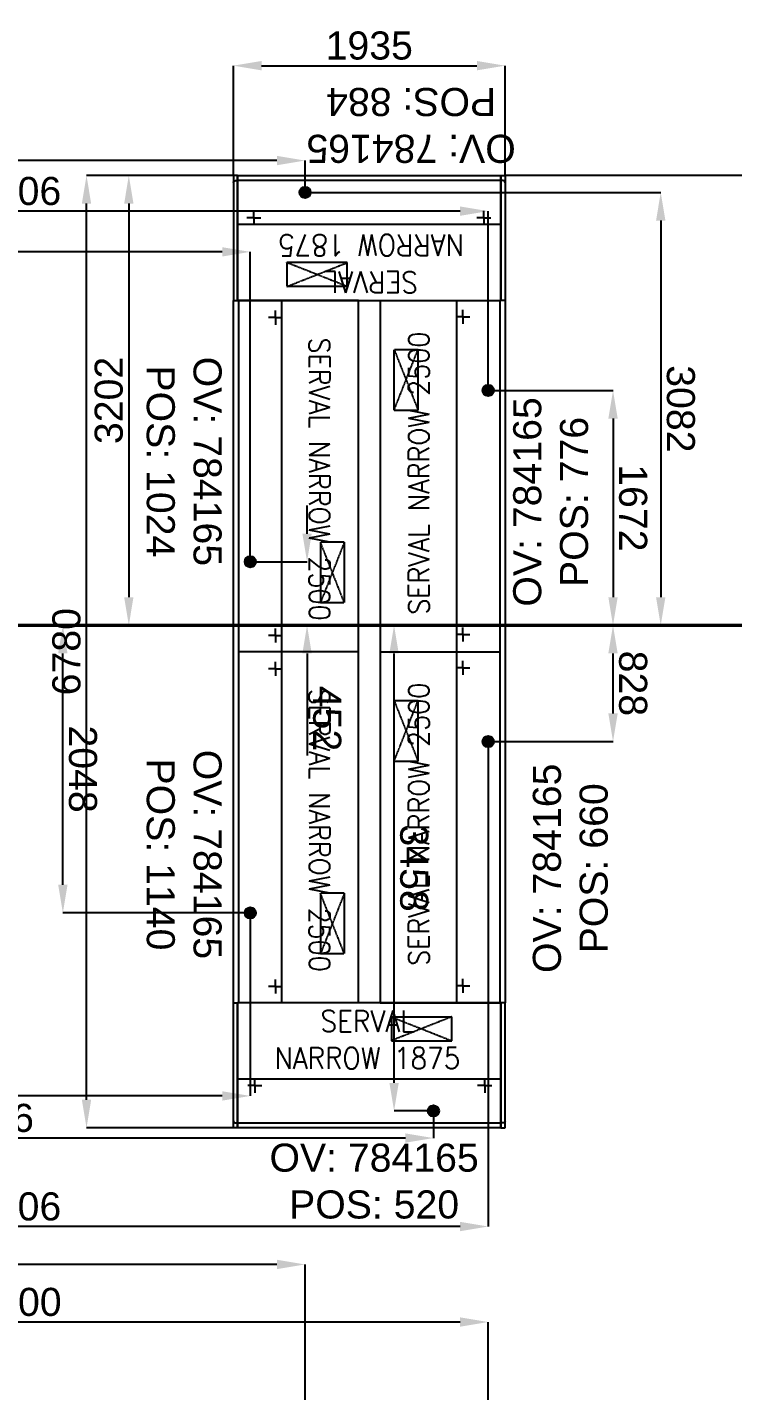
# Model space of a CAD drawing. Header units: millimetres. Extents: x 1478096 to 1808313, y 619971 to 762366.
# Drawn here: x 1543066 to 1548093, y 714381 to 724089 of the extents above; entities that cross this region are included whole.
import ezdxf
from ezdxf.enums import TextEntityAlignment as Align

# ---------------------------------------------------------------- set-up
doc = ezdxf.new("R2010")
doc.units = ezdxf.units.MM
doc.header["$LTSCALE"] = 10
doc.linetypes.add('CENTERX2', pattern=[4, 2.5, -0.5, 0.5, -0.5])
doc.linetypes.add('TRATTEGGIATA2', pattern=[0.375, 0.25, -0.125])
for name, color, linetype in [('COSTAN-CAM-EJES', 251, 'CENTERX2'), ('COSTAN-CAM-NOMENCLATURAS', 7, 'Continuous'), ('COSTAN-EXH-COTAS', 7, 'Continuous'), ('COSTAN-EXH-Desagues', 1, 'Continuous'), ('COSTAN-EXH-NOMENCLATURAS', 7, 'Continuous'), ('DESAGUE AL PISO', 1, 'Continuous'), ('DESAGUE MAQUINA', 3, 'Continuous'), ('GABINETE', 1, 'Continuous'), ('LATERALES', 3, 'Continuous'), ('QUADRO_ELETTRICO', 8, 'Continuous'), ('TESTI20', 3, 'Continuous'), ('ZZZZW-section count', 250, 'Continuous')]:
    doc.layers.add(name, color=color, linetype=linetype)
doc.styles.add('costan', font='ARIAL.TTF')
doc.styles.add('ROMANS20', font='romans.shx', dxfattribs={"width": 0.9, "height": 2})
doc.styles.add('TESTI15', font='romans.shx', dxfattribs={"width": 0.9, "height": 1.5})
doc.dimstyles.new('COSTAN-DESAGUES', dxfattribs={"dimtxt": 200, "dimasz": 200, "dimexe": 0, "dimexo": 0, "dimgap": 40, "dimtad": 1, "dimdec": 0, "dimzin": 0, "dimdsep": 46, "dimtxsty": 'costan', "dimblk1": 'ARCHTICK', "dimblk2": 'ARCHTICK', "dimcen": 0, "dimclrd": 256, "dimclre": 256, "dimclrt": 256, "dimadec": 0, "dimazin": 0, "dimtfac": 1, "dimtdec": 0, "dimtofl": 0, "dimtmove": 0, "dimatfit": 3, "dimfxl": 0, "dimtolj": 1, "dimtzin": 0, "dimarcsym": 0})
doc.dimstyles.new('COSTAN-MM-100', dxfattribs={"dimtxt": 200, "dimasz": 200, "dimexe": 0, "dimexo": 0, "dimgap": 40, "dimtad": 1, "dimdec": 0, "dimzin": 0, "dimdsep": 46, "dimtxsty": 'costan', "dimblk1": 'ARCHTICK', "dimblk2": 'ARCHTICK', "dimcen": 0, "dimclrd": 256, "dimclre": 256, "dimclrt": 256, "dimadec": 0, "dimazin": 0, "dimtfac": 1, "dimtdec": 0, "dimtofl": 0, "dimtmove": 0, "dimatfit": 3, "dimfxl": 0, "dimtolj": 1, "dimtzin": 0, "dimarcsym": 0})

# ---------------------------------------------------------------- blocks, each defined once
blk = doc.blocks.new('lat')
at = {"layer": 'GABINETE'}
blk.add_line((-55699.1, -17217.1), (-55699.1, -16362.1), dxfattribs=at)
at = {"layer": 'LATERALES'}
for p in [(-55699.1, -16327.1), (-55669.1, -17217.1)]:
    blk.add_line(p, (-55699.1, -17217.1), dxfattribs=at)
at = {"layer": 'LATERALES', "color": 3, "linetype": 'ByBlock'}
for p, q in [((-55699.1, -16327.1), (-55699.1, -17217.1)), ((-55699.1, -16327.1), (-55669.1, -16327.1)), ((-55684.1, -16362.1), (-55699.1, -16362.1)), ((-55669.1, -16327.1), (-55669.1, -17217.1)), ((-55669.1, -16327.1), (-55669.1, -17217.1)), ((-55669.1, -16327.1), (-55669.1, -17217.1))]:
    blk.add_line(p, q, dxfattribs=at)
at = {"layer": 'LATERALES', "color": 1}
for p, q in [((-55699.1, -17217.1), (-55699.1, -16362.1)), ((-55699.1, -17217.1), (-55699.1, -16362.1)), ((-55699.1, -17217.1), (-55699.1, -16362.1)), ((-55699.1, -16377.1), (-55699.1, -17217.1))]:
    blk.add_line(p, q, dxfattribs=at)
at = {"layer": 'LATERALES', "color": 3}
blk.add_line((-55669.1, -16327.1), (-55669.1, -17217.1), dxfattribs=at)
at = {"layer": 'LATERALES', "color": 1, "linetype": 'ByBlock'}
blk.add_line((-55669.1, -16327.1), (-55669.1, -16377.1), dxfattribs=at)
at = {"layer": 'LATERALES', "color": 3, "linetype": 'ByBlock'}
blk.add_arc((-55685, -16377.9), 15.8, 2.96352, 87.03648, dxfattribs=at)
blk = doc.blocks.new('POSICION DE DESAGUE')
for p, q in [((-40, 0), (40, 0)), ((0, 40), (0, -40))]:
    blk.add_line(p, q)
blk = doc.blocks.new('SE_TL1_N_187')
at = {"layer": 'DESAGUE MAQUINA'}
for p, q in [((121.7, -590), (121.7, -540)), ((2385, -590), (2385, -540)), ((121.7, -590), (71.7, -590)), ((121.7, -590), (121.7, -640)), ((121.7, -590), (171.7, -590)), ((2385, -590), (2335, -590)), ((2385, -590), (2385, -640)), ((2385, -590), (2435, -590))]:
    blk.add_line(p, q, dxfattribs=at)
at = {"layer": 'GABINETE'}
for p, q in [((2500, 0), (0, 0)), ((0, 0), (0, -855)), ((2500, -545), (0, -545)), ((0, -855), (2500, -855))]:
    blk.add_line(p, q, dxfattribs=at)
at = {"layer": 'GABINETE', "color": 3, "linetype": 'ByBlock'}
blk.add_line((2500, -890), (0, -890), dxfattribs=at)
blk.add_line((2500, -890), (0, -890), dxfattribs=at)
at = {"layer": 'QUADRO_ELETTRICO', "linetype": 'TRATTEGGIATA2'}
for p, q in [((1720, -100), (2150, -100)), ((1720, -100), (2150, -270)), ((2150, -100), (1720, -270)), ((1720, -100), (1720, -270)), ((2150, -270), (2150, -100)), ((1720, -270), (2150, -270))]:
    blk.add_line(p, q, dxfattribs=at)
blk.add_blockref('POSICION DE DESAGUE', (1860, -770))
at = {"layer": 'TESTI20', "style": 'TESTI15', "width": 0.9}
blk.add_text('SERVAL NARROW 2500', height=147.999, dxfattribs=at).set_placement((1271.4, -276.1), align=Align.MIDDLE)
blk = doc.blocks.new('COSTAN-REFERENCIA DE DESAGÜES')
at = {"layer": 'COSTAN-EXH-Desagues'}
blk.add_hatch(color=256, dxfattribs=at).paths.add_polyline_path([(40, 0, 1), (-40, 0, 1)])
blk.add_circle((0, 0), 40, dxfattribs=at)
blk = doc.blocks.new('*D553')
at = {"layer": 'COSTAN-EXH-Desagues', "lineweight": -2, "transparency": 16777216}
for p, q in [((1545045.6, 722913.2), (1547580, 722913.2)), ((1547580, 722713.2), (1547580, 720031.2))]:
    blk.add_line(p, q, dxfattribs=at)
at = {"layer": 'COSTAN-EXH-Desagues', "transparency": 16777216}
for points in [[(1547613.3, 722713.2), (1547546.7, 722713.2), (1547580, 722913.2)], [(1547613.3, 720031.2), (1547546.7, 720031.2), (1547580, 719831.2)]]:
    blk.add_solid(points, dxfattribs=at)
at = {"layer": 'Defpoints', "color": 0, "transparency": 16777216}
for p in [(1545045.6, 722913.2, 112421.9), (1547580, 719831.2), (1547580, 719831.2)]:
    blk.add_point(p, dxfattribs=at)
at = {"layer": 'COSTAN-EXH-Desagues', "transparency": 16777216, "insert": (1547722.2, 721372.2), "char_height": 200, "attachment_point": 5, "rotation": 270.00021, "style": 'costan'}
blk.add_mtext('\\A1;3082', dxfattribs=at)
blk = doc.blocks.new('_ARCHTICK')
at = {"color": 0, "linetype": 'ByBlock', "const_width": 0.15}
blk.add_lwpolyline([(-0.5, -0.5), (0.5, 0.5)], dxfattribs=at)
blk = doc.blocks.new('*D554')
at = {"layer": 'COSTAN-EXH-Desagues', "lineweight": -2, "transparency": 16777216}
for p, q in [((1546350.6, 721503.2), (1547240, 721503.2)), ((1547240, 721303.2), (1547240, 720031.1))]:
    blk.add_line(p, q, dxfattribs=at)
at = {"layer": 'COSTAN-EXH-Desagues', "transparency": 16777216}
for points in [[(1547273.3, 721303.2), (1547206.7, 721303.2), (1547240, 721503.2)], [(1547273.3, 720031.1), (1547206.7, 720031.1), (1547240, 719831.1)]]:
    blk.add_solid(points, dxfattribs=at)
at = {"layer": 'Defpoints', "color": 0, "transparency": 16777216}
for p in [(1546350.6, 721503.2, 112421.9), (1547240, 719831.1), (1547240, 719831.1)]:
    blk.add_point(p, dxfattribs=at)
at = {"layer": 'COSTAN-EXH-Desagues', "transparency": 16777216, "insert": (1547382.1, 720667.2), "char_height": 200, "attachment_point": 5, "rotation": 270.00021, "style": 'costan'}
blk.add_mtext('\\A1;1672', dxfattribs=at)
blk = doc.blocks.new('*D555')
at = {"layer": 'COSTAN-EXH-Desagues', "lineweight": -2, "transparency": 16777216}
for p, q in [((1545060, 720483.2), (1545060, 720683.2)), ((1544655.6, 720283.2), (1545060, 720283.2)), ((1545060, 719631.1), (1545060, 718903.3))]:
    blk.add_line(p, q, dxfattribs=at)
at = {"layer": 'COSTAN-EXH-Desagues', "transparency": 16777216}
for points in [[(1545093.3, 720483.2), (1545026.7, 720483.2), (1545060, 720283.2)], [(1545093.3, 719631.1), (1545026.7, 719631.1), (1545060, 719831.1)]]:
    blk.add_solid(points, dxfattribs=at)
at = {"layer": 'Defpoints', "color": 0, "transparency": 16777216}
for p in [(1544655.6, 720283.2, 112421.9), (1545060, 719831.1), (1545060, 719831.1)]:
    blk.add_point(p, dxfattribs=at)
at = {"layer": 'COSTAN-EXH-Desagues', "transparency": 16777216, "insert": (1545202.1, 719167.2), "char_height": 200, "attachment_point": 5, "rotation": 270.00021, "style": 'costan'}
blk.add_mtext('\\A1;452', dxfattribs=at)
blk = doc.blocks.new('*D556')
at = {"layer": 'COSTAN-EXH-Desagues', "lineweight": -2, "transparency": 16777216}
for p, q in [((1547240, 719203.2), (1547240, 719631.1)), ((1546350.6, 719003.2), (1547240, 719003.2))]:
    blk.add_line(p, q, dxfattribs=at)
at = {"layer": 'COSTAN-EXH-Desagues', "transparency": 16777216}
for points in [[(1547273.3, 719631.1), (1547206.7, 719631.1), (1547240, 719831.1)], [(1547273.3, 719203.2), (1547206.7, 719203.2), (1547240, 719003.2)]]:
    blk.add_solid(points, dxfattribs=at)
at = {"layer": 'Defpoints', "color": 0, "transparency": 16777216}
for p in [(1547240, 719831.1), (1547240, 719831.1), (1546350.6, 719003.2, 112421.9)]:
    blk.add_point(p, dxfattribs=at)
at = {"layer": 'COSTAN-EXH-Desagues', "transparency": 16777216, "insert": (1547382.1, 719417.2), "char_height": 200, "attachment_point": 5, "rotation": 270.00021, "style": 'costan'}
blk.add_mtext('\\A1;828', dxfattribs=at)
blk = doc.blocks.new('*D557')
at = {"layer": 'COSTAN-EXH-Desagues', "lineweight": -2, "transparency": 16777216}
for p, q in [((1543320, 717983.2), (1543320, 719631.1)), ((1544655.6, 717783.2), (1543320, 717783.2))]:
    blk.add_line(p, q, dxfattribs=at)
at = {"layer": 'COSTAN-EXH-Desagues', "transparency": 16777216}
for points in [[(1543353.3, 719631.1), (1543286.7, 719631.1), (1543320, 719831.1)], [(1543353.3, 717983.2), (1543286.7, 717983.2), (1543320, 717783.2)]]:
    blk.add_solid(points, dxfattribs=at)
at = {"layer": 'Defpoints', "color": 0, "transparency": 16777216}
for p in [(1543320, 719831.1), (1543320, 719831.1), (1544655.6, 717783.2, 112421.9)]:
    blk.add_point(p, dxfattribs=at)
at = {"layer": 'COSTAN-EXH-Desagues', "transparency": 16777216, "insert": (1543462.1, 718807.2), "char_height": 200, "attachment_point": 5, "rotation": 270.00021, "style": 'costan'}
blk.add_mtext('\\A1;2048', dxfattribs=at)
blk = doc.blocks.new('*D558')
at = {"layer": 'COSTAN-EXH-Desagues', "lineweight": -2, "transparency": 16777216}
for p, q in [((1546090, 719831.2), (1545680, 719831.1)), ((1545680, 716573.2), (1545680, 719631.1)), ((1545960.6, 716373.2), (1545680, 716373.2))]:
    blk.add_line(p, q, dxfattribs=at)
at = {"layer": 'COSTAN-EXH-Desagues', "transparency": 16777216}
for points in [[(1545713.3, 719631.1), (1545646.7, 719631.1), (1545680, 719831.1)], [(1545713.3, 716573.2), (1545646.7, 716573.2), (1545680, 716373.2)]]:
    blk.add_solid(points, dxfattribs=at)
at = {"layer": 'Defpoints', "color": 0, "transparency": 16777216}
for p in [(1545680, 719831.1), (1546090, 719831.2), (1545960.6, 716373.2, 112421.9)]:
    blk.add_point(p, dxfattribs=at)
at = {"layer": 'COSTAN-EXH-Desagues', "transparency": 16777216, "insert": (1545822.2, 718102.2), "char_height": 200, "attachment_point": 5, "rotation": 270.00021, "style": 'costan'}
blk.add_mtext('\\A1;3458', dxfattribs=at)
blk = doc.blocks.new('*D559')
at = {"layer": 'COSTAN-EXH-COTAS', "lineweight": -2, "transparency": 16777216}
for p, q in [((1544535.6, 723033.2), (1543488.6, 723033.2)), ((1543488.6, 716453.2), (1543488.6, 722833.2)), ((1544535.6, 716253.2), (1543488.6, 716253.2))]:
    blk.add_line(p, q, dxfattribs=at)
at = {"layer": 'COSTAN-EXH-COTAS', "transparency": 16777216}
for points in [[(1543455.2, 722833.2), (1543521.9, 722833.2), (1543488.6, 723033.2)], [(1543455.2, 716453.2), (1543521.9, 716453.2), (1543488.6, 716253.2)]]:
    blk.add_solid(points, dxfattribs=at)
at = {"layer": 'Defpoints', "color": 0, "transparency": 16777216}
for p in [(1543488.6, 723033.2), (1544535.6, 723033.2, 112421.9), (1544535.6, 716253.2)]:
    blk.add_point(p, dxfattribs=at)
at = {"layer": 'COSTAN-EXH-COTAS', "transparency": 16777216, "insert": (1543346.5, 719643.2), "char_height": 200, "attachment_point": 5, "rotation": 90, "style": 'costan'}
blk.add_mtext('\\A1;6780', dxfattribs=at)
blk = doc.blocks.new('*D560')
at = {"layer": 'COSTAN-EXH-COTAS', "lineweight": -2, "transparency": 16777216}
for p, q in [((1544535.6, 723033.2), (1544535.6, 723815.7)), ((1544735.6, 723815.7), (1546270.6, 723815.7)), ((1546470.6, 723033.2), (1546470.6, 723815.7))]:
    blk.add_line(p, q, dxfattribs=at)
at = {"layer": 'COSTAN-EXH-COTAS', "transparency": 16777216}
for points in [[(1544735.6, 723849), (1544735.6, 723782.4), (1544535.6, 723815.7)], [(1546270.6, 723849), (1546270.6, 723782.4), (1546470.6, 723815.7)]]:
    blk.add_solid(points, dxfattribs=at)
at = {"layer": 'Defpoints', "color": 0, "transparency": 16777216}
for p in [(1546470.6, 723815.7), (1544535.6, 723033.2), (1546470.6, 723033.2, 112421.9)]:
    blk.add_point(p, dxfattribs=at)
at = {"layer": 'COSTAN-EXH-COTAS', "transparency": 16777216, "insert": (1545503.1, 723957.9), "char_height": 200, "attachment_point": 5, "style": 'costan'}
blk.add_mtext('\\A1;1935', dxfattribs=at)
blk = doc.blocks.new('*D621')
at = {"layer": 'COSTAN-EXH-COTAS', "lineweight": -2, "transparency": 16777216}
blk.add_line((1543790, 722833.2), (1543790, 720031.1), dxfattribs=at)
at = {"layer": 'COSTAN-EXH-COTAS', "transparency": 16777216}
for points in [[(1543756.7, 722833.2), (1543823.3, 722833.2), (1543790, 723033.2)], [(1543756.7, 720031.1), (1543823.3, 720031.1), (1543790, 719831.1)]]:
    blk.add_solid(points, dxfattribs=at)
at = {"layer": 'Defpoints', "color": 0, "transparency": 16777216}
for p in [(1543790, 723033.2), (1543790, 719831.1), (1543790, 719831.1)]:
    blk.add_point(p, dxfattribs=at)
at = {"layer": 'COSTAN-EXH-COTAS', "transparency": 16777216, "insert": (1543647.8, 721432.2), "char_height": 200, "attachment_point": 5, "rotation": 90, "style": 'costan'}
blk.add_mtext('\\A1;3202', dxfattribs=at)
blk = doc.blocks.new('*D656')
at = {"layer": 'COSTAN-EXH-Desagues', "lineweight": -2, "transparency": 16777216}
for p, q in [((1544845.6, 723140), (1539845, 723140)), ((1545045.6, 722913.2), (1545045.6, 723140))]:
    blk.add_line(p, q, dxfattribs=at)
at = {"layer": 'COSTAN-EXH-Desagues', "transparency": 16777216}
for points in [[(1539845, 723173.3), (1539845, 723106.7), (1539645, 723140)], [(1544845.6, 723173.3), (1544845.6, 723106.7), (1545045.6, 723140)]]:
    blk.add_solid(points, dxfattribs=at)
at = {"layer": 'Defpoints', "color": 0, "transparency": 16777216}
for p in [(1539645, 723140), (1539645, 723140), (1545045.6, 722913.2, -112421.9)]:
    blk.add_point(p, dxfattribs=at)
at = {"layer": 'COSTAN-EXH-Desagues', "transparency": 16777216, "insert": (1542345.3, 723282.1), "char_height": 200, "attachment_point": 5, "style": 'costan'}
blk.add_mtext('\\A1;5401', dxfattribs=at)
blk = doc.blocks.new('*D657')
at = {"layer": 'COSTAN-EXH-Desagues', "lineweight": -2, "transparency": 16777216}
for p, q in [((1546150.6, 722780), (1539845, 722780)), ((1546350.6, 721503.2), (1546350.6, 722780))]:
    blk.add_line(p, q, dxfattribs=at)
at = {"layer": 'COSTAN-EXH-Desagues', "transparency": 16777216}
for points in [[(1539845, 722813.3), (1539845, 722746.7), (1539645, 722780)], [(1546150.6, 722813.3), (1546150.6, 722746.7), (1546350.6, 722780)]]:
    blk.add_solid(points, dxfattribs=at)
at = {"layer": 'Defpoints', "color": 0, "transparency": 16777216}
for p in [(1539645, 722780), (1539645, 722780), (1546350.6, 721503.2)]:
    blk.add_point(p, dxfattribs=at)
at = {"layer": 'COSTAN-EXH-Desagues', "transparency": 16777216, "insert": (1542997.8, 722922.1), "char_height": 200, "attachment_point": 5, "style": 'costan'}
blk.add_mtext('\\A1;6706', dxfattribs=at)
blk = doc.blocks.new('*D658')
at = {"layer": 'COSTAN-EXH-Desagues', "lineweight": -2, "transparency": 16777216}
for p, q in [((1544455.6, 722490), (1539845, 722490)), ((1544655.6, 720283.2), (1544655.6, 722490))]:
    blk.add_line(p, q, dxfattribs=at)
at = {"layer": 'COSTAN-EXH-Desagues', "transparency": 16777216}
for points in [[(1539845, 722523.3), (1539845, 722456.7), (1539645, 722490)], [(1544455.6, 722523.3), (1544455.6, 722456.7), (1544655.6, 722490)]]:
    blk.add_solid(points, dxfattribs=at)
at = {"layer": 'Defpoints', "color": 0, "transparency": 16777216}
for p in [(1539645, 722490), (1539645, 722490), (1544655.6, 720283.2, -112421.9)]:
    blk.add_point(p, dxfattribs=at)
at = {"layer": 'COSTAN-EXH-Desagues', "transparency": 16777216, "insert": (1542150.3, 722632.1), "char_height": 200, "attachment_point": 5, "style": 'costan'}
blk.add_mtext('\\A1;5011', dxfattribs=at)
blk = doc.blocks.new('*D659')
at = {"layer": 'COSTAN-EXH-Desagues', "lineweight": -2, "transparency": 16777216}
for p, q in [((1546350.6, 719003.2), (1546350.6, 715550)), ((1546150.6, 715550), (1539845, 715550))]:
    blk.add_line(p, q, dxfattribs=at)
at = {"layer": 'COSTAN-EXH-Desagues', "transparency": 16777216}
for points in [[(1539845, 715583.3), (1539845, 715516.7), (1539645, 715550)], [(1546150.6, 715583.3), (1546150.6, 715516.7), (1546350.6, 715550)]]:
    blk.add_solid(points, dxfattribs=at)
at = {"layer": 'Defpoints', "color": 0, "transparency": 16777216}
for p in [(1546350.6, 719003.2), (1539645, 715550), (1539645, 715550)]:
    blk.add_point(p, dxfattribs=at)
at = {"layer": 'COSTAN-EXH-Desagues', "transparency": 16777216, "insert": (1542997.8, 715692.1), "char_height": 200, "attachment_point": 5, "style": 'costan'}
blk.add_mtext('\\A1;6706', dxfattribs=at)
blk = doc.blocks.new('*D660')
at = {"layer": 'COSTAN-EXH-Desagues', "lineweight": -2, "transparency": 16777216}
for p, q in [((1545960.6, 716373.2), (1545960.6, 716180)), ((1545760.6, 716180), (1539845, 716180))]:
    blk.add_line(p, q, dxfattribs=at)
at = {"layer": 'COSTAN-EXH-Desagues', "transparency": 16777216}
for points in [[(1539845, 716213.3), (1539845, 716146.7), (1539645, 716180)], [(1545760.6, 716213.3), (1545760.6, 716146.7), (1545960.6, 716180)]]:
    blk.add_solid(points, dxfattribs=at)
at = {"layer": 'Defpoints', "color": 0, "transparency": 16777216}
for p in [(1545960.6, 716373.2, -112421.9), (1539645, 716180), (1539645, 716180)]:
    blk.add_point(p, dxfattribs=at)
at = {"layer": 'COSTAN-EXH-Desagues', "transparency": 16777216, "insert": (1542802.8, 716322.2), "char_height": 200, "attachment_point": 5, "style": 'costan'}
blk.add_mtext('\\A1;6316', dxfattribs=at)
blk = doc.blocks.new('*D661')
at = {"layer": 'COSTAN-EXH-Desagues', "lineweight": -2, "transparency": 16777216}
for p, q in [((1544655.6, 717783.2), (1544655.6, 716480)), ((1544455.6, 716480), (1539845, 716480))]:
    blk.add_line(p, q, dxfattribs=at)
at = {"layer": 'COSTAN-EXH-Desagues', "transparency": 16777216}
for points in [[(1539845, 716513.3), (1539845, 716446.7), (1539645, 716480)], [(1544455.6, 716513.3), (1544455.6, 716446.7), (1544655.6, 716480)]]:
    blk.add_solid(points, dxfattribs=at)
at = {"layer": 'Defpoints', "color": 0, "transparency": 16777216}
for p in [(1544655.6, 717783.2, -112421.9), (1539645, 716480), (1539645, 716480)]:
    blk.add_point(p, dxfattribs=at)
at = {"layer": 'COSTAN-EXH-Desagues', "transparency": 16777216, "insert": (1542150.3, 716622.1), "char_height": 200, "attachment_point": 5, "style": 'costan'}
blk.add_mtext('\\A1;5011', dxfattribs=at)
blk = doc.blocks.new('*D662')
at = {"layer": 'COSTAN-EXH-Desagues', "lineweight": -2, "transparency": 16777216}
for p, q in [((1544845.6, 715280), (1539845, 715280)), ((1545045.6, 713166.7), (1545045.6, 715280))]:
    blk.add_line(p, q, dxfattribs=at)
at = {"layer": 'COSTAN-EXH-Desagues', "transparency": 16777216}
for points in [[(1539845, 715313.3), (1539845, 715246.7), (1539645, 715280)], [(1544845.6, 715313.3), (1544845.6, 715246.7), (1545045.6, 715280)]]:
    blk.add_solid(points, dxfattribs=at)
at = {"layer": 'Defpoints', "color": 0, "transparency": 16777216}
for p in [(1539645, 715280), (1539645, 715280), (1545045.6, 713166.7)]:
    blk.add_point(p, dxfattribs=at)
at = {"layer": 'COSTAN-EXH-Desagues', "transparency": 16777216, "insert": (1542345.3, 715422.1), "char_height": 200, "attachment_point": 5, "style": 'costan'}
blk.add_mtext('\\A1;5401', dxfattribs=at)
blk = doc.blocks.new('*D666')
at = {"layer": 'COSTAN-EXH-Desagues', "lineweight": -2, "transparency": 16777216}
for p, q in [((1546150.6, 714870), (1539850.6, 714870)), ((1546350.6, 709256.7), (1546350.6, 714870))]:
    blk.add_line(p, q, dxfattribs=at)
at = {"layer": 'COSTAN-EXH-Desagues', "transparency": 16777216}
for points in [[(1539850.6, 714903.3), (1539850.6, 714836.7), (1539650.6, 714870)], [(1546150.6, 714903.3), (1546150.6, 714836.7), (1546350.6, 714870)]]:
    blk.add_solid(points, dxfattribs=at)
at = {"layer": 'Defpoints', "color": 0, "transparency": 16777216}
for p in [(1539650.6, 714870), (1539650.6, 714870), (1546350.6, 709256.7)]:
    blk.add_point(p, dxfattribs=at)
at = {"layer": 'COSTAN-EXH-Desagues', "transparency": 16777216, "insert": (1543000.6, 715012.1), "char_height": 200, "attachment_point": 5, "style": 'costan'}
blk.add_mtext('\\A1;6700', dxfattribs=at)

msp = doc.modelspace()

# ---------------------------------------------------------------- linework, layer by layer
at = {"layer": 'COSTAN-CAM-EJES', "const_width": 25}
msp.add_lwpolyline([(1478108.728, 719831.134), (1676824.92, 719831.134)], dxfattribs=at)
at = {"layer": 'COSTAN-EXH-COTAS'}
for p, q in [((1549808.824, 723033.19, 0), (1546470.561, 723033.19)), ((1549808.824, 723033.19, 112421.869), (1546470.561, 723033.19, 112421.869))]:
    msp.add_line(p, q, dxfattribs=at)
at = {"layer": 'DESAGUE MAQUINA'}
for p, q in [((1544680.561, 722733.19), (1544680.561, 722783.19)), ((1546318.907, 722733.19), (1546318.907, 722783.19)), ((1544680.561, 722733.19), (1544630.561, 722733.19)), ((1544680.561, 722733.19), (1544680.561, 722683.19)), ((1544680.561, 722733.19), (1544730.561, 722733.19)), ((1546318.907, 722733.19), (1546268.907, 722733.19)), ((1546318.907, 722733.19), (1546318.907, 722683.19)), ((1546318.907, 722733.19), (1546368.907, 722733.19)), ((1544687.214, 716553.19), (1544687.214, 716603.19)), ((1546325.561, 716553.19), (1546325.561, 716603.19)), ((1544687.214, 716553.19), (1544637.214, 716553.19)), ((1544687.214, 716553.19), (1544687.214, 716503.19)), ((1544687.214, 716553.19), (1544737.214, 716553.19)), ((1546325.561, 716553.19), (1546275.561, 716553.19)), ((1546325.561, 716553.19), (1546325.561, 716503.19)), ((1546325.561, 716553.19), (1546375.561, 716553.19))]:
    msp.add_line(p, q, dxfattribs=at)
at = {"layer": 'GABINETE'}
for p, q in [((1544565.561, 723033.19), (1546440.561, 723033.19)), ((1544565.561, 722143.19), (1544565.561, 723033.19)), ((1546440.561, 722143.19), (1546440.561, 723033.19)), ((1544565.561, 722688.19), (1546440.561, 722688.19)), ((1544565.561, 722143.19), (1546440.561, 722143.19)), ((1546440.561, 717143.19), (1544565.561, 717143.19)), ((1544565.561, 717143.19), (1544565.561, 716253.19)), ((1546440.561, 717143.19), (1546440.561, 716253.19)), ((1546440.561, 716598.19), (1544565.561, 716598.19)), ((1546440.561, 716253.19), (1544565.561, 716253.19))]:
    msp.add_line(p, q, dxfattribs=at)
at = {"layer": 'GABINETE', "color": 3}
for p, q in [((1544565.561, 723033.19), (1546440.561, 723033.19)), ((1546440.561, 716253.19), (1544565.561, 716253.19))]:
    msp.add_line(p, q, dxfattribs=at)
at = {"layer": 'GABINETE', "color": 1}
for p, q in [((1546440.561, 722998.19), (1544565.561, 722998.19)), ((1544565.561, 716288.19), (1546440.561, 716288.19))]:
    msp.add_line(p, q, dxfattribs=at)
at = {"layer": 'QUADRO_ELETTRICO', "linetype": 'TRATTEGGIATA2'}
for p, q in [((1545345.561, 722243.19), (1544915.561, 722413.19)), ((1544915.561, 722243.19), (1545345.561, 722413.19)), ((1545345.561, 722413.19), (1544915.561, 722413.19)), ((1544915.561, 722413.19), (1544915.561, 722243.19)), ((1545345.561, 722243.19), (1545345.561, 722413.19)), ((1545345.561, 722243.19), (1544915.561, 722243.19)), ((1545660.561, 717043.19), (1546090.561, 717043.19)), ((1545660.561, 717043.19), (1546090.561, 716873.19)), ((1546090.561, 717043.19), (1545660.561, 716873.19)), ((1545660.561, 717043.19), (1545660.561, 716873.19)), ((1546090.561, 716873.19), (1546090.561, 717043.19)), ((1545660.561, 716873.19), (1546090.561, 716873.19))]:
    msp.add_line(p, q, dxfattribs=at)

# ---------------------------------------------------------------- block references
at = {"xscale": -1}
msp.add_blockref('lat', (1488866.417, 739360.277), dxfattribs=at)
msp.add_blockref('lat', (1602139.704, 739360.277))
at = {"rotation": 180}
msp.add_blockref('lat', (1488866.417, 699926.102), dxfattribs=at)
at = {"xscale": -1, "rotation": 180}
msp.add_blockref('lat', (1602139.704, 699926.102), dxfattribs=at)
at = {"layer": 'COSTAN-CAM-NOMENCLATURAS', "rotation": 270}
for p in [(1545425.561, 722143.19), (1545425.561, 719643.19)]:
    msp.add_blockref('SE_TL1_N_187', p, dxfattribs=at)
at = {"layer": 'COSTAN-EXH-Desagues'}
for p in [(1545045.561, 722913.19), (1546350.561, 721503.19), (1544655.561, 720283.19), (1546350.561, 719003.19), (1544655.561, 717783.19), (1545960.561, 716373.19)]:
    msp.add_blockref('COSTAN-REFERENCIA DE DESAGÜES', p, dxfattribs=at)
for p, rotation in [((1546350.561, 721503.19), 89.99999999999999), ((1544655.561, 720283.19), 270), ((1546350.561, 719003.19), 89.99999999999999), ((1544655.561, 717783.19), 270)]:
    msp.add_blockref('COSTAN-REFERENCIA DE DESAGÜES', p, dxfattribs=dict(at, rotation=rotation))
at = {"layer": 'DESAGUE AL PISO', "rotation": 180}
msp.add_blockref('COSTAN-REFERENCIA DE DESAGÜES', (1545045.561, 722913.19), dxfattribs=at)
at = {"layer": 'DESAGUE AL PISO'}
msp.add_blockref('COSTAN-REFERENCIA DE DESAGÜES', (1545960.561, 716373.19), dxfattribs=at)
at = {"layer": 'ZZZZW-section count', "rotation": 89.99999999999999}
for p in [(1545580.561, 719643.19), (1545580.561, 717143.19)]:
    msp.add_blockref('SE_TL1_N_187', p, dxfattribs=at)

# ---------------------------------------------------------------- texts
at = {"layer": 'COSTAN-EXH-NOMENCLATURAS', "char_height": 200, "attachment_point": 5, "style": 'costan'}
for s, insert, rotation in [('OV: 784165\\PPOS: 884', (1545801.483, 723391.712, -112421.869), 180), ('OV: 784165\\PPOS: 1024', (1544183.045, 720998.164, -112421.869), 270), ('OV: 784165\\PPOS: 776', (1546796.834, 720709.394, -112421.869), 90), ('OV: 784165\\PPOS: 1140', (1544183.045, 718199.49, -112421.869), 270), ('OV: 784165\\PPOS: 660', (1546936.834, 718100.72, -112421.869), 90)]:
    msp.add_mtext(s, dxfattribs=dict(at, insert=insert, rotation=rotation))
at = {"layer": 'COSTAN-EXH-NOMENCLATURAS', "insert": (1545537.739, 715872.514, -112421.869), "char_height": 200, "attachment_point": 5, "style": 'costan'}
msp.add_mtext('OV: 784165\\PPOS: 520', dxfattribs=at)
at = {"layer": 'TESTI20', "style": 'ROMANS20', "width": 0.9}
for s, height, p in [('NARROW 1875', 153.26451, (1545516.342, 722537.225)), ('SERVAL', 153.2645, (1545516.342, 722274.486))]:
    msp.add_text(s, height=height, rotation=180, dxfattribs=at).set_placement(p, align=Align.MIDDLE_CENTER)
for s, height, p in [('SERVAL', 153.2645, (1545489.78, 717011.894)), ('NARROW 1875', 153.26451, (1545489.78, 716749.154))]:
    msp.add_text(s, height=height, dxfattribs=at).set_placement(p, align=Align.MIDDLE_CENTER)

# ---------------------------------------------------------------- dimensions: what is measured, and where the dimension line sits
at = {"layer": 'COSTAN-EXH-COTAS'}
dim = msp.add_linear_dim(base=(1546470.561, 723815.715, -112421.869), p1=(1544535.561, 723033.19, -112421.869), p2=(1546470.561, 723033.19), dimstyle='COSTAN-MM-100', dxfattribs=at)
dim.commit()
dim.dimension.update_dxf_attribs({"geometry": '*D560', "text_midpoint": (1545503.061, 723957.898, -112421.869)})
for base, p1, p2, picture, middle in [((1543488.573, 723033.19, -112421.869), (1544535.561, 716253.19, -112421.869), (1544535.561, 723033.19), '*D559', (1543346.458, 719643.19, -112421.869)), ((1543790, 719831.134), (1543790, 723033.19), (1543790, 719831.134), '*D621', (1543647.817, 721432.162))]:
    dim = msp.add_linear_dim(base=base, p1=p1, p2=p2, angle=90, dimstyle='COSTAN-MM-100', dxfattribs=at)
    dim.commit()
    dim.dimension.update_dxf_attribs({"geometry": picture, "text_midpoint": middle})
at = {"layer": 'COSTAN-EXH-Desagues'}
for base, p1, p2, picture, middle in [((1539645.047, 723140), (1545045.561, 722913.19, -112421.869), (1539645.047, 723140), '*D656', (1542345.304, 723282.115)), ((1539645.049, 722780), (1546350.561, 721503.19), (1539645.049, 722780), '*D657', (1542997.805, 722922.115)), ((1539645.049, 722490), (1544655.561, 720283.19, -112421.869), (1539645.049, 722490), '*D658', (1542150.305, 722632.115)), ((1539645.049, 715550), (1546350.561, 719003.19), (1539645.049, 715550), '*D659', (1542997.805, 715692.115)), ((1539645.049, 716480), (1544655.561, 717783.19, -112421.869), (1539645.049, 716480), '*D661', (1542150.305, 716622.115)), ((1539645.049, 716180), (1545960.561, 716373.19, -112421.869), (1539645.049, 716180), '*D660', (1542802.805, 716322.183)), ((1539650.555, 714870), (1546350.561, 709256.716), (1539650.555, 714870), '*D666', (1543000.558, 715012.115))]:
    dim = msp.add_linear_dim(base=base, p1=p1, p2=p2, dimstyle='COSTAN-DESAGUES', dxfattribs=at)
    dim.commit()
    dim.dimension.update_dxf_attribs({"geometry": picture, "text_midpoint": middle})
for base, p1, p2, picture, middle in [((1547580.011, 719831.151, -112421.869), (1545045.561, 722913.19), (1547580.011, 719831.151, -112421.869), '*D553', (1547722.188, 721372.176, -112421.869)), ((1547240.006, 719831.148, -112421.869), (1546350.561, 721503.19), (1547240.006, 719831.148, -112421.869), '*D554', (1547382.118, 720667.171, -112421.869)), ((1545060.002, 719831.139, -112421.869), (1544655.561, 720283.19), (1545060.002, 719831.139, -112421.869), '*D555', (1545202.119, 719167.196, -112421.869)), ((1543320, 719831.134, -112421.869), (1544655.561, 717783.19), (1543320, 719831.134, -112421.869), '*D557', (1543462.118, 718807.16, -112421.869)), ((1545679.987, 719831.15, -112421.869), (1545960.561, 716373.19), (1546090, 719831.151, -112421.869), '*D558', (1545822.176, 718102.17, -112421.869)), ((1547240.009, 719831.134, -112421.869), (1546350.561, 719003.19), (1547240.009, 719831.134, -112421.869), '*D556', (1547382.125, 719417.164, -112421.869))]:
    dim = msp.add_linear_dim(base=base, p1=p1, p2=p2, angle=90.0002105, dimstyle='COSTAN-DESAGUES', dxfattribs=at)
    dim.commit()
    dim.dimension.update_dxf_attribs({"geometry": picture, "text_midpoint": middle})
dim = msp.add_linear_dim(base=(1539645.049, 715280), p1=(1545045.561, 713166.716), p2=(1539645.049, 715280), dimstyle='COSTAN-DESAGUES', dxfattribs=at)
dim.commit()
dim.dimension.update_dxf_attribs({"geometry": '*D662', "text_midpoint": (1542345.305, 715280), "dimtype": 160})

doc.saveas('drawing.dxf')
